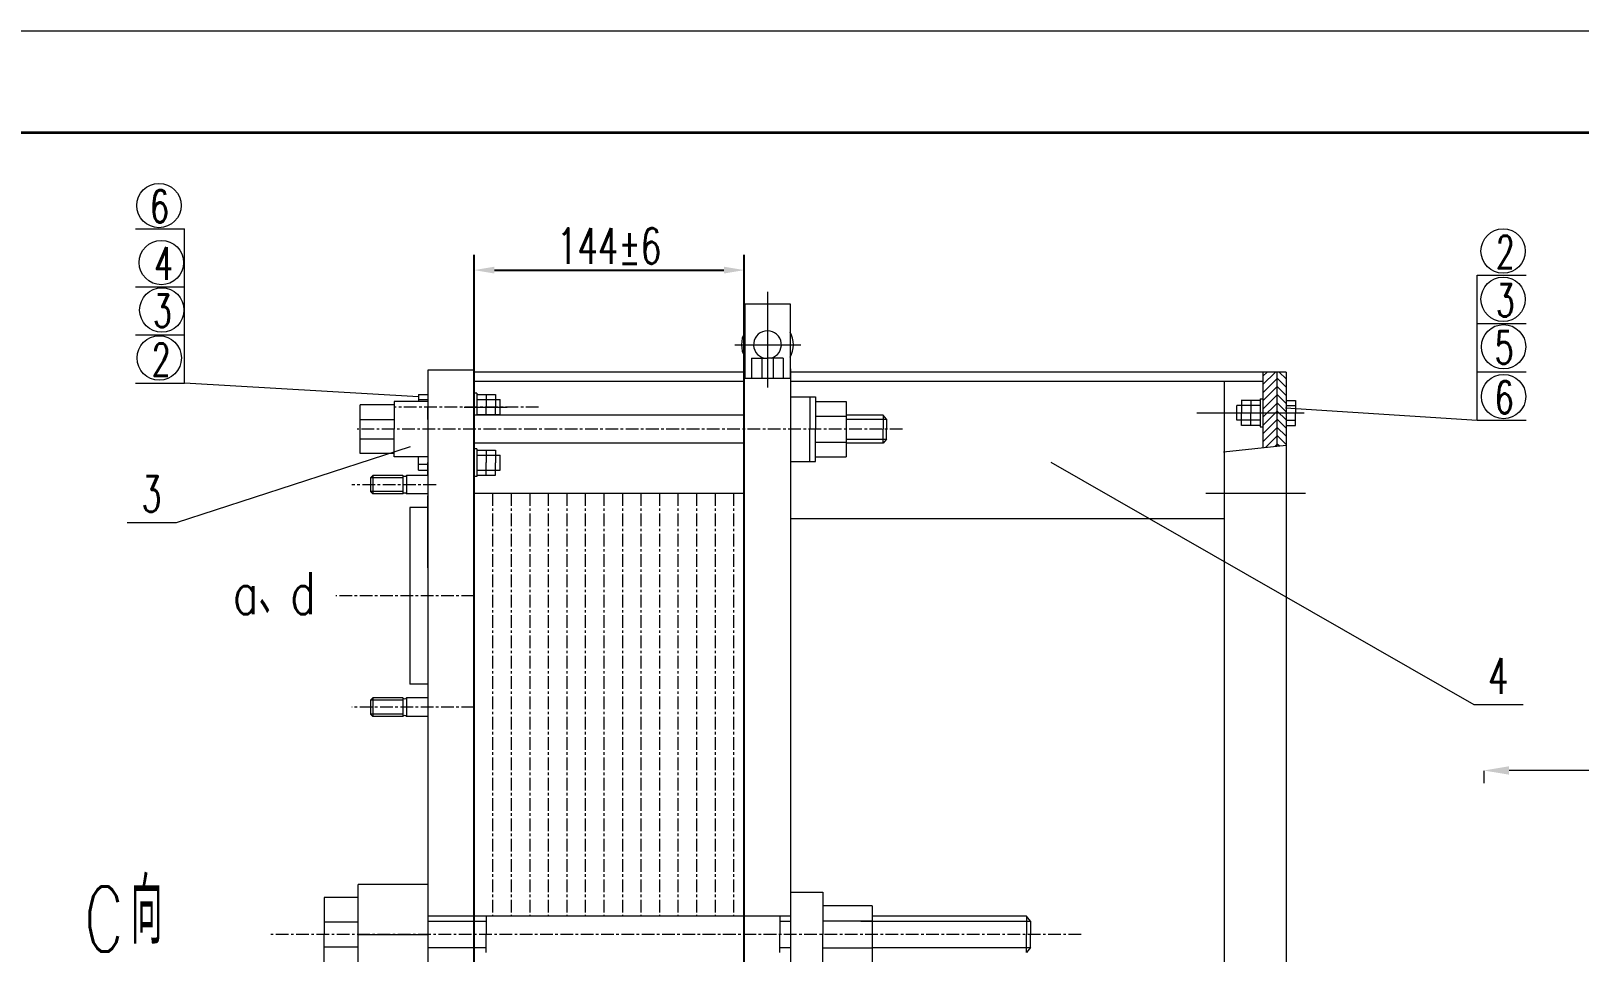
# Model space of a CAD drawing. Header units: millimetres. Extents: x -394 to 6212, y -2458 to 809.
# Drawn here: x 4769.2 to 4921.5, y -2128.4 to -2037.7 of the extents above; entities that cross this region are included whole.
import ezdxf

# ---------------------------------------------------------------- set-up
doc = ezdxf.new("R2010")
doc.units = ezdxf.units.MM
doc.header["$PDSIZE"] = -5
doc.linetypes.add('CENTER', pattern=[2, 1.25, -0.25, 0.25, -0.25])
doc.layers.get('0').update_dxf_attribs({"lineweight": 18})
doc.layers.get('DEFPOINTS').update_dxf_attribs({"lineweight": 18})
doc.layers.add('1', color=1, linetype='Continuous', lineweight=18, true_color=0xff0000)
doc.layers.add('2', color=2, linetype='Continuous', lineweight=18, true_color=0xffff00)
doc.layers.add('LAYER2', color=2, linetype='Continuous', lineweight=25)
doc.layers.add('粗实线层', color=7, linetype='Continuous', lineweight=35)
doc.styles.add('HZ', font='txt.shx', dxfattribs={"width": 0.67, "bigfont": 'hztxt.shx'})
doc.styles.get("Standard").update_dxf_attribs({"font": 'txt.shx', "bigfont": 'gbcbig.shx'})
doc.styles.add('STYLE1', font='txt.shx', dxfattribs={"width": 0.67, "bigfont": 'hztxt.shx'})
doc.styles.add('ZH', font='txt.shx', dxfattribs={"width": 0.75, "bigfont": 'hztxt.shx'})
doc.dimstyles.new('STANDARD$0', dxfattribs={"dimtxt": 3.5, "dimasz": 2.5, "dimexe": 1.25, "dimexo": 0.625, "dimtad": 1, "dimdec": 4, "dimdsep": 46, "dimtxsty": 'HZ', "dimcen": 2.5, "dimdle": 5, "dimadec": 0, "dimazin": 0, "dimtfac": 1, "dimtmove": 0, "dimatfit": 3, "dimfxl": 1, "dimtolj": 1, "dimlwd": -1, "dimlwe": -1, "dimarcsym": 0})

# ---------------------------------------------------------------- blocks, each defined once
blk = doc.blocks.new('*D242')
at = {"layer": '2', "color": 0}
for p, q in [((4912.12, -2110.53), (4912.12, -2111.76)), ((4949.3, -2110.51), (4914.62, -2110.51)), ((4951.8, -2110.53), (4951.8, -2111.76))]:
    blk.add_line(p, q, dxfattribs=at)
for points in [[(4914.62, -2110.09), (4914.62, -2110.92), (4912.12, -2110.51)], [(4949.3, -2110.09), (4949.3, -2110.92), (4951.8, -2110.51)]]:
    blk.add_solid(points, dxfattribs=at)
at = {"layer": 'DEFPOINTS', "color": 0}
for p in [(4912.12, -2109.91), (4951.8, -2109.91), (4912.12, -2110.51)]:
    blk.add_point(p, dxfattribs=at)
at = {"layer": '2', "color": 0, "insert": (4931.96, -2108.13), "char_height": 3.5, "attachment_point": 5, "style": 'HZ'}
blk.add_mtext('\\A1;1500', dxfattribs=at)

msp = doc.modelspace()

# ---------------------------------------------------------------- hatches: boundary and pattern name
at = {"layer": '2'}
h = msp.add_hatch(dxfattribs=at)
h.set_pattern_fill('ANSI31', color=256, scale=4.56, style=0)
h.set_pattern_definition([(45, (5941.75236, -2741.39533), (-0.40305087, 0.40305087), [])])
h.paths.add_polyline_path([(4891.76114, -2071.31119), (4890.39314, -2071.31119), (4890.39314, -2075.32403), (4891.76114, -2075.32403)])
h.paths.add_polyline_path([(4891.76114, -2075.32403), (4890.39314, -2075.32403), (4890.39314, -2078.75419), (4891.76114, -2078.60709)])
h = msp.add_hatch(dxfattribs=at)
h.set_pattern_fill('ANSI31', color=256, scale=4.56, angle=90, style=0)
h.set_pattern_definition([(135, (5941.75236, -2741.39533), (-0.40305087, -0.40305087), [])])
h.paths.add_polyline_path([(4892.67314, -2071.31119), (4891.76114, -2071.31119), (4891.76114, -2075.32403), (4892.67314, -2075.32403)])
h.paths.add_polyline_path([(4892.67314, -2075.32403), (4891.76114, -2075.32403), (4891.76114, -2078.60709), (4892.67314, -2078.50901)])

# ---------------------------------------------------------------- linework, layer by layer
at = {"color": 3, "linetype": 'CENTER'}
for p, q in [((4819.11238, -2074.74955), (4804.8926, -2074.74955)), ((4854.93143, -2076.92745), (4801.26182, -2076.92745)), ((4809.01896, -2082.38805), (4800.73338, -2082.38805)), ((4814.58593, -2083.22199), (4814.58593, -2124.8536)), ((4816.40993, -2083.22199), (4816.40993, -2124.8536)), ((4818.23393, -2083.22199), (4818.23393, -2124.8536)), ((4820.05793, -2083.22199), (4820.05793, -2124.8536)), ((4821.88193, -2083.22199), (4821.88193, -2124.8536)), ((4823.70593, -2083.22199), (4823.70593, -2124.8536)), ((4825.52993, -2083.22199), (4825.52993, -2124.8536)), ((4827.35393, -2083.22199), (4827.35393, -2124.8536)), ((4829.17793, -2083.22199), (4829.17793, -2124.8536)), ((4831.00193, -2083.22199), (4831.00193, -2124.8536)), ((4832.82593, -2083.22199), (4832.82593, -2124.8536)), ((4834.64993, -2083.22199), (4834.64993, -2124.8536)), ((4836.47393, -2083.22199), (4836.47393, -2124.8536)), ((4838.29793, -2083.22199), (4838.29793, -2124.8536)), ((4812.76193, -2093.33205), (4799.1636, -2093.33205)), ((4812.76193, -2104.27605), (4800.73338, -2104.27605)), ((4872.50803, -2126.63145), (4792.74344, -2126.63145))]:
    msp.add_line(p, q, dxfattribs=at)
at = {"layer": '1'}
for p, q in [((4839.40084, -2064.60405), (4839.40084, -2071.90005)), ((4839.40084, -2064.60405), (4843.86964, -2064.60405)), ((4843.86964, -2064.60405), (4843.86964, -2071.90005)), ((4840.07845, -2069.93925), (4840.07845, -2071.90005)), ((4840.07845, -2069.93925), (4841.63524, -2069.93925)), ((4841.07364, -2069.93925), (4841.07364, -2071.90005)), ((4843.19203, -2069.93925), (4841.63524, -2069.93925)), ((4842.19684, -2069.93925), (4842.19684, -2071.90005)), ((4843.19203, -2069.93925), (4843.19203, -2071.90005)), ((4812.76193, -2071.12879), (4808.20193, -2071.12879)), ((4808.20193, -2071.12879), (4808.20193, -2083.30005)), ((4812.76193, -2071.12879), (4812.76193, -2078.2964)), ((4839.35524, -2071.31119), (4812.76193, -2071.31119)), ((4839.35524, -2070.98805), (4839.40084, -2070.98805)), ((4839.35524, -2070.98805), (4839.35524, -2078.2964)), ((4843.86964, -2070.98805), (4843.91524, -2070.98805)), ((4843.91524, -2070.98805), (4843.91524, -2231.95605)), ((4892.67314, -2071.31119), (4843.91524, -2071.31119)), ((4890.39314, -2071.31119), (4890.39314, -2078.75419)), ((4891.76114, -2071.31119), (4891.76114, -2078.60709)), ((4892.67314, -2071.31119), (4892.67314, -2224.50431)), ((4839.35524, -2072.22319), (4812.76193, -2072.22319)), ((4812.76193, -2073.38155), (4812.76193, -2075.55851)), ((4839.40084, -2071.90005), (4843.86964, -2071.90005)), ((4890.39314, -2072.22319), (4843.91524, -2072.22319)), ((4886.56274, -2072.22319), (4886.56274, -2216.7552)), ((4804.8926, -2074.52322), (4801.5382, -2074.52322)), ((4801.5382, -2079.33169), (4801.5382, -2074.52322)), ((4804.8926, -2074.18956), (4804.8926, -2076.92745)), ((4808.20193, -2074.18956), (4804.8926, -2074.18956)), ((4807.28993, -2073.51835), (4807.28993, -2074.18956)), ((4808.20193, -2073.51835), (4808.20193, -2074.74955)), ((4808.20193, -2074.18956), (4808.20193, -2079.66535)), ((4808.20193, -2075.98075), (4808.20193, -2074.74955)), ((4843.91524, -2073.73904), (4846.36317, -2073.73904)), ((4843.91524, -2073.73904), (4843.91524, -2080.11587)), ((4845.80137, -2073.73904), (4845.80137, -2076.92745)), ((4846.36317, -2073.73904), (4846.36317, -2076.92745)), ((4846.36317, -2074.18956), (4848.19793, -2074.18956)), ((4848.19793, -2074.18956), (4849.38497, -2074.18956)), ((4849.38497, -2074.18956), (4849.38497, -2079.66535)), ((4893.58514, -2074.09283), (4893.58514, -2075.32403)), ((4801.5382, -2075.9727), (4804.8926, -2075.9727)), ((4823.68708, -2075.55851), (4812.76193, -2075.55851)), ((4839.35524, -2075.55851), (4822.15859, -2075.55851)), ((4846.36317, -2075.64618), (4849.38497, -2075.64618)), ((4853.03279, -2075.55851), (4849.38497, -2075.55851)), ((4853.03279, -2075.55851), (4853.03279, -2076.92745)), ((4853.34479, -2075.92775), (4853.03279, -2075.55851)), ((4853.34479, -2075.92775), (4853.34479, -2076.92745)), ((4893.58514, -2076.55523), (4893.58514, -2075.32403)), ((4801.5382, -2077.8822), (4804.8926, -2077.8822)), ((4804.8926, -2079.66535), (4804.8926, -2076.92745)), ((4804.8926, -2079.66535), (4804.8926, -2076.92745)), ((4845.80137, -2080.11587), (4845.80137, -2076.92745)), ((4846.36317, -2080.11587), (4846.36317, -2076.92745)), ((4853.03279, -2078.2964), (4853.03279, -2076.92745)), ((4853.34479, -2077.92716), (4853.03279, -2078.2964)), ((4853.34479, -2077.92716), (4853.34479, -2076.92745)), ((4804.8926, -2079.33169), (4801.5382, -2079.33169)), ((4808.20193, -2078.99035), (4808.20193, -2080.22155)), ((4823.68708, -2078.2964), (4812.76193, -2078.2964)), ((4812.76193, -2078.2964), (4812.76193, -2124.8536)), ((4812.76193, -2078.85355), (4812.76193, -2081.58955)), ((4839.35524, -2078.2964), (4822.15859, -2078.2964)), ((4839.35524, -2078.2964), (4839.35524, -2124.8536)), ((4846.36317, -2078.20873), (4849.38497, -2078.20873)), ((4853.03279, -2078.2964), (4849.38497, -2078.2964)), ((4808.20193, -2079.66535), (4804.8926, -2079.66535)), ((4807.28993, -2080.95115), (4807.28993, -2079.66535)), ((4807.28993, -2080.35954), (4808.20193, -2080.35954)), ((4808.20193, -2081.45275), (4808.20193, -2080.22155)), ((4843.91524, -2080.11587), (4846.36317, -2080.11587)), ((4846.36317, -2079.66535), (4848.19793, -2079.66535)), ((4848.19793, -2079.66535), (4849.38497, -2079.66535)), ((4802.80088, -2081.47605), (4802.57288, -2081.70405)), ((4802.57288, -2081.70405), (4802.57288, -2083.07205)), ((4802.80088, -2081.47605), (4802.80088, -2083.30005)), ((4805.7685, -2081.47605), (4802.80088, -2081.47605)), ((4805.76488, -2081.47605), (4805.76488, -2083.30005)), ((4805.7685, -2081.47605), (4805.76488, -2081.47605)), ((4808.20193, -2081.47605), (4806.10633, -2081.47605)), ((4806.10688, -2081.47605), (4806.10688, -2083.30005)), ((4802.57288, -2083.07205), (4802.80088, -2083.30005)), ((4805.7685, -2083.30005), (4802.80088, -2083.30005)), ((4805.7685, -2083.30005), (4805.76488, -2083.30005)), ((4805.7685, -2083.30005), (4805.76488, -2083.30005)), ((4808.20193, -2083.30005), (4806.10633, -2083.30005)), ((4808.20193, -2083.30005), (4808.20193, -2236.51605)), ((4812.76193, -2083.22199), (4839.35524, -2083.22199)), ((4808.20193, -2084.63739), (4806.44193, -2084.63739)), ((4806.44193, -2084.63739), (4806.44193, -2102.02672)), ((4886.56274, -2085.76245), (4843.91524, -2085.76245)), ((4808.20193, -2102.02672), (4806.44193, -2102.02672)), ((4802.80088, -2103.36405), (4802.57288, -2103.59205)), ((4802.57288, -2103.59205), (4802.57288, -2104.96005)), ((4805.7685, -2103.36405), (4802.80088, -2103.36405)), ((4802.80088, -2103.36405), (4802.80088, -2105.18805)), ((4805.7685, -2103.36405), (4805.76488, -2103.36405)), ((4805.76488, -2103.36405), (4805.76488, -2105.18805)), ((4808.20193, -2103.36405), (4806.10633, -2103.36405)), ((4806.10688, -2103.36405), (4806.10688, -2105.18805)), ((4802.57288, -2104.96005), (4802.80088, -2105.18805)), ((4805.7685, -2105.18805), (4802.80088, -2105.18805)), ((4805.7685, -2105.18805), (4805.76488, -2105.18805)), ((4805.7685, -2105.18805), (4805.76488, -2105.18805)), ((4808.20193, -2105.18805), (4806.10633, -2105.18805)), ((4808.20193, -2121.73445), (4801.35146, -2121.73445)), ((4801.35146, -2131.52845), (4801.35146, -2121.73445)), ((4843.91524, -2122.49066), (4847.09436, -2122.49066)), ((4847.09436, -2122.49066), (4847.09436, -2126.63145)), ((4843.91524, -2124.8536), (4808.20193, -2124.8536)), ((4813.9383, -2124.8536), (4813.9383, -2126.63145)), ((4842.85502, -2124.8536), (4842.85502, -2126.63145)), ((4851.94859, -2123.82355), (4847.09436, -2123.82355)), ((4847.09436, -2123.82355), (4847.09436, -2126.63145)), ((4851.94859, -2123.82355), (4851.94859, -2129.43936)), ((4867.11471, -2124.8536), (4851.94859, -2124.8536)), ((4867.11471, -2124.8536), (4867.11471, -2126.63145)), ((4867.5199, -2125.33314), (4867.11471, -2124.8536)), ((4801.35146, -2126.63145), (4808.20193, -2126.63145)), ((4813.9383, -2128.40931), (4813.9383, -2126.63145)), ((4842.85502, -2128.40931), (4842.85502, -2126.63145)), ((4847.09436, -2125.31231), (4851.94859, -2125.31231)), ((4847.09436, -2129.43936), (4847.09436, -2126.63145)), ((4847.09436, -2130.77225), (4847.09436, -2126.63145)), ((4867.11471, -2128.40931), (4867.11471, -2126.63145)), ((4867.5199, -2125.33314), (4867.5199, -2126.63145)), ((4867.5199, -2127.92977), (4867.5199, -2126.63145)), ((4847.09436, -2127.9506), (4851.94859, -2127.9506)), ((4867.5199, -2127.92977), (4867.11471, -2128.40931))]:
    msp.add_line(p, q, dxfattribs=at)
at = {"layer": '1', "color": 1}
for p, q in [((4813.03553, -2073.38155), (4812.76193, -2073.38155)), ((4813.03553, -2073.38155), (4813.03553, -2075.55851)), ((4807.28993, -2073.51835), (4808.20193, -2073.51835)), ((4807.28993, -2074.01995), (4808.20193, -2074.01995)), ((4813.03553, -2073.51967), (4814.88361, -2073.51967)), ((4813.05087, -2074.02127), (4814.41887, -2074.02127)), ((4813.96287, -2073.51967), (4813.96287, -2074.75087)), ((4813.96287, -2075.55851), (4813.96287, -2074.75087)), ((4813.97161, -2074.02325), (4815.33961, -2074.02325)), ((4814.88361, -2073.51967), (4814.88361, -2074.76116)), ((4814.88361, -2075.55851), (4814.88361, -2074.76116)), ((4815.33961, -2075.48245), (4815.33961, -2074.02325)), ((4889.18346, -2074.59773), (4887.81546, -2074.59773)), ((4887.81546, -2076.05693), (4887.81546, -2074.59773)), ((4890.11954, -2074.09415), (4888.26487, -2074.09415)), ((4888.27146, -2074.10443), (4888.27146, -2075.33563)), ((4890.10421, -2074.59575), (4888.73621, -2074.59575)), ((4889.19221, -2074.09415), (4889.19221, -2075.32535)), ((4890.11954, -2073.95603), (4890.11954, -2076.69203)), ((4890.11954, -2073.95603), (4890.39314, -2073.95603)), ((4892.67314, -2074.09283), (4893.58514, -2074.09283)), ((4892.67314, -2074.59443), (4893.58514, -2074.59443)), ((4813.05087, -2075.48047), (4814.41887, -2075.48047)), ((4813.97161, -2075.48245), (4815.33961, -2075.48245)), ((4889.18346, -2076.05693), (4887.81546, -2076.05693)), ((4888.27146, -2076.56683), (4888.27146, -2075.33563)), ((4890.10421, -2076.05495), (4888.73621, -2076.05495)), ((4889.19221, -2076.55655), (4889.19221, -2075.32535)), ((4892.67314, -2076.05363), (4893.58514, -2076.05363)), ((4890.11954, -2076.55655), (4888.27146, -2076.55655)), ((4890.11954, -2076.69203), (4890.39314, -2076.69203)), ((4892.67314, -2076.55523), (4893.58514, -2076.55523)), ((4813.03553, -2078.85355), (4812.76193, -2078.85355)), ((4813.03553, -2078.85355), (4813.03553, -2081.58955)), ((4813.03553, -2078.99167), (4814.88361, -2078.99167)), ((4813.05087, -2079.49327), (4814.41887, -2079.49327)), ((4813.96287, -2078.99167), (4813.96287, -2080.22287)), ((4813.97161, -2079.49525), (4815.33961, -2079.49525)), ((4814.88361, -2078.99167), (4814.88361, -2080.23316)), ((4815.33961, -2080.95445), (4815.33961, -2079.49525)), ((4807.28993, -2080.95115), (4808.20193, -2080.95115)), ((4813.05087, -2080.95247), (4814.41887, -2080.95247)), ((4813.96287, -2081.45407), (4813.96287, -2080.22287)), ((4813.97161, -2080.95445), (4815.33961, -2080.95445)), ((4814.88361, -2081.45407), (4814.88361, -2080.23316)), ((4807.28993, -2081.45275), (4808.20193, -2081.45275)), ((4813.03553, -2081.58955), (4812.76193, -2081.58955)), ((4813.03553, -2081.45407), (4814.88361, -2081.45407))]:
    msp.add_line(p, q, dxfattribs=at)
at = {"layer": '1', "color": 1, "lineweight": 0}
for p, q in [((4812.76193, -2082.38805), (4812.76193, -2089.82043)), ((4808.20193, -2090.5793), (4808.20193, -2083.4738))]:
    msp.add_line(p, q, dxfattribs=at)
at = {"layer": '1', "linetype": 'Continuous'}
for p, q in [((4801.35146, -2123.0154), (4797.99722, -2123.0154)), ((4797.99722, -2123.0154), (4797.99722, -2126.63145)), ((4797.99722, -2125.3942), (4801.35146, -2125.3942)), ((4797.99722, -2130.24751), (4797.99722, -2126.63145)), ((4797.99722, -2127.86871), (4801.35146, -2127.86871))]:
    msp.add_line(p, q, dxfattribs=at)
at = {"layer": '1'}
for centre, radius, start, end in [((4841.63524, -2068.61685), 1.368, 284.8351116, 255.1648884), ((4841.63524, -2068.61685), 2.5536, 151.0449756, 208.9550244), ((4841.63524, -2068.61685), 2.5536, 331.0449756, 28.9550244), ((4805.93741, -2081.35033), 0.21057, 216.6590614, 323.3409386), ((4805.93741, -2083.42577), 0.21057, 36.6590614, 143.3409386), ((4805.93741, -2103.23833), 0.21057, 216.6590614, 323.3409386), ((4805.93741, -2105.31377), 0.21057, 36.6590614, 143.3409386)]:
    msp.add_arc(centre, radius, start, end, dxfattribs=at)
at = {"layer": '2', "ltscale": 0.5}
for p, q in [((4779.42886, -2057.23154), (4784.2642, -2057.23154)), ((4784.2642, -2072.41071), (4784.2642, -2057.23154)), ((4911.47001, -2076.02609), (4911.47001, -2061.77609)), ((4911.47001, -2061.77609), (4916.30535, -2061.77609)), ((4779.42886, -2062.91071), (4784.2642, -2062.91071)), ((4911.47001, -2066.52609), (4916.30535, -2066.52609)), ((4779.42886, -2067.66071), (4784.2642, -2067.66071)), ((4911.47001, -2071.27609), (4916.30535, -2071.27609)), ((4779.42886, -2072.41071), (4784.2642, -2072.41071)), ((4911.47001, -2076.02609), (4916.30535, -2076.02609))]:
    msp.add_line(p, q, dxfattribs=at)
at = {"layer": '2'}
for p, q in [((4841.63524, -2063.4272), (4841.63524, -2071.90005)), ((4812.76193, -2071.12879), (4812.76193, -2066.14516)), ((4838.43415, -2068.61685), (4844.9133, -2068.61685)), ((4841.63524, -2069.22676), (4841.63524, -2072.81205)), ((4807.28993, -2073.74436), (4784.2642, -2072.41071)), ((4892.60978, -2074.84407), (4911.47001, -2076.02609)), ((4849.38497, -2075.92775), (4853.34479, -2075.92775)), ((4849.38497, -2077.92716), (4853.34479, -2077.92716)), ((4783.46989, -2086.09911), (4806.51307, -2078.64432)), ((4886.51852, -2079.17085), (4892.67314, -2078.50901)), ((4869.53466, -2080.16325), (4911.16371, -2104.0138)), ((4805.76488, -2081.70405), (4802.57288, -2081.70405)), ((4805.76488, -2083.07205), (4802.57288, -2083.07205)), ((4884.76524, -2083.23804), (4894.5736, -2083.23804)), ((4778.63455, -2086.09911), (4783.46989, -2086.09911)), ((4805.76488, -2103.59205), (4802.57288, -2103.59205)), ((4805.76488, -2104.96005), (4802.57288, -2104.96005)), ((4911.16371, -2104.0138), (4915.99905, -2104.0138)), ((4808.20193, -2125.33314), (4813.9383, -2125.33314)), ((4842.85502, -2125.33314), (4843.91524, -2125.33314)), ((4850.83621, -2125.33314), (4867.5199, -2125.33314)), ((4808.20193, -2127.92977), (4813.9383, -2127.92977)), ((4842.85502, -2127.92977), (4843.91524, -2127.92977)), ((4851.94859, -2127.92977), (4867.5199, -2127.92977))]:
    msp.add_line(p, q, dxfattribs=at)
at = {"layer": '2', "color": 3}
for p, q in [((4811.79372, -2074.74955), (4816.02556, -2074.74955)), ((4883.89386, -2075.32403), (4894.46691, -2075.32403))]:
    msp.add_line(p, q, dxfattribs=at)
at = {"layer": '2', "ltscale": 0.5}
msp.add_lwpolyline([(4715.13858, -2037.74983), (5309.13858, -2037.74983), (5309.13858, -2457.74983), (4715.13858, -2457.74983)], close=True, dxfattribs=at)
for centre in [(4781.75476, -2054.92368), (4914.02958, -2059.40185), (4781.98843, -2060.53646), (4914.02958, -2064.15185), (4782.03497, -2065.20317), (4914.07611, -2068.81856), (4781.78051, -2069.9253), (4914.07611, -2073.71823)]:
    msp.add_circle(centre, 2.18184, dxfattribs=at)
at = {"layer": 'LAYER2'}
for p, q in [((4812.76193, -2235.89105), (4812.76193, -2059.77743)), ((4839.35524, -2231.33105), (4839.35524, -2059.77743)), ((4814.76193, -2061.27743), (4837.35524, -2061.27743))]:
    msp.add_line(p, q, dxfattribs=at)
for points in [[(4814.76193, -2060.94409), (4814.76193, -2061.61076), (4812.76193, -2061.27743)], [(4837.35524, -2060.94409), (4837.35524, -2061.61076), (4839.35524, -2061.27743)]]:
    msp.add_solid(points, dxfattribs=at)
at = {"layer": '粗实线层'}
msp.add_lwpolyline([(5299.13858, -2447.74983), (4740.13858, -2447.74983), (4740.13858, -2047.74983), (5299.13858, -2047.74983)], close=True, dxfattribs=at)

# ---------------------------------------------------------------- texts
at = {"layer": '2', "ltscale": 0.5, "width": 0.67}
for s, height, p in [('6', 3.2, (4780.89277, -2056.60093)), ('2', 3.2, (4913.32589, -2061.09492)), ('4', 3.2, (4781.28475, -2062.22953)), ('3', 3.2, (4913.32589, -2065.84492)), ('3', 3.2, (4781.17298, -2066.88042)), ('5', 3.2, (4913.21412, -2070.49581)), ('2', 3.2, (4781.05108, -2071.68818)), ('6', 3.2, (4913.21412, -2075.39549)), ('向', 6.4, (4778.98993, -2127.53842)), ('C', 6.4, (4774.40716, -2128.33113))]:
    msp.add_text(s, height=height, dxfattribs=at).set_placement(p)
at = {"layer": '2', "width": 0.67}
for s, style, p in [('3', 'HZ', (4780.01523, -2085.05629)), ('4', 'STYLE1', (4912.54439, -2102.97098))]:
    msp.add_text(s, height=3.5, dxfattribs=dict(at, style=style)).set_placement(p)
at = {"layer": '2', "linetype": 'Continuous', "style": 'ZH', "width": 0.75}
msp.add_text('a、d', height=4.1472, dxfattribs=at).set_placement((4789.01767, -2095.14404))
at = {"layer": 'LAYER2', "insert": (4826.05859, -2058.90243), "char_height": 3.5, "attachment_point": 5, "style": 'HZ'}
msp.add_mtext('144%%p6', dxfattribs=at)

# ---------------------------------------------------------------- dimensions: what is measured, and where the dimension line sits
at = {"layer": '2'}
dim = msp.add_linear_dim(base=(4912.1158, -2110.50803), p1=(4951.80312, -2109.90788), p2=(4912.1158, -2109.90788), angle=180, text='1500', dimstyle='STANDARD$0', override={"dimdec": 2, "dimsah": 1, "dimatfit": 0}, dxfattribs=at)
dim.commit()
dim.dimension.update_dxf_attribs({"geometry": '*D242', "text_midpoint": (4931.95946, -2108.13303)})

doc.saveas('drawing.dxf')
